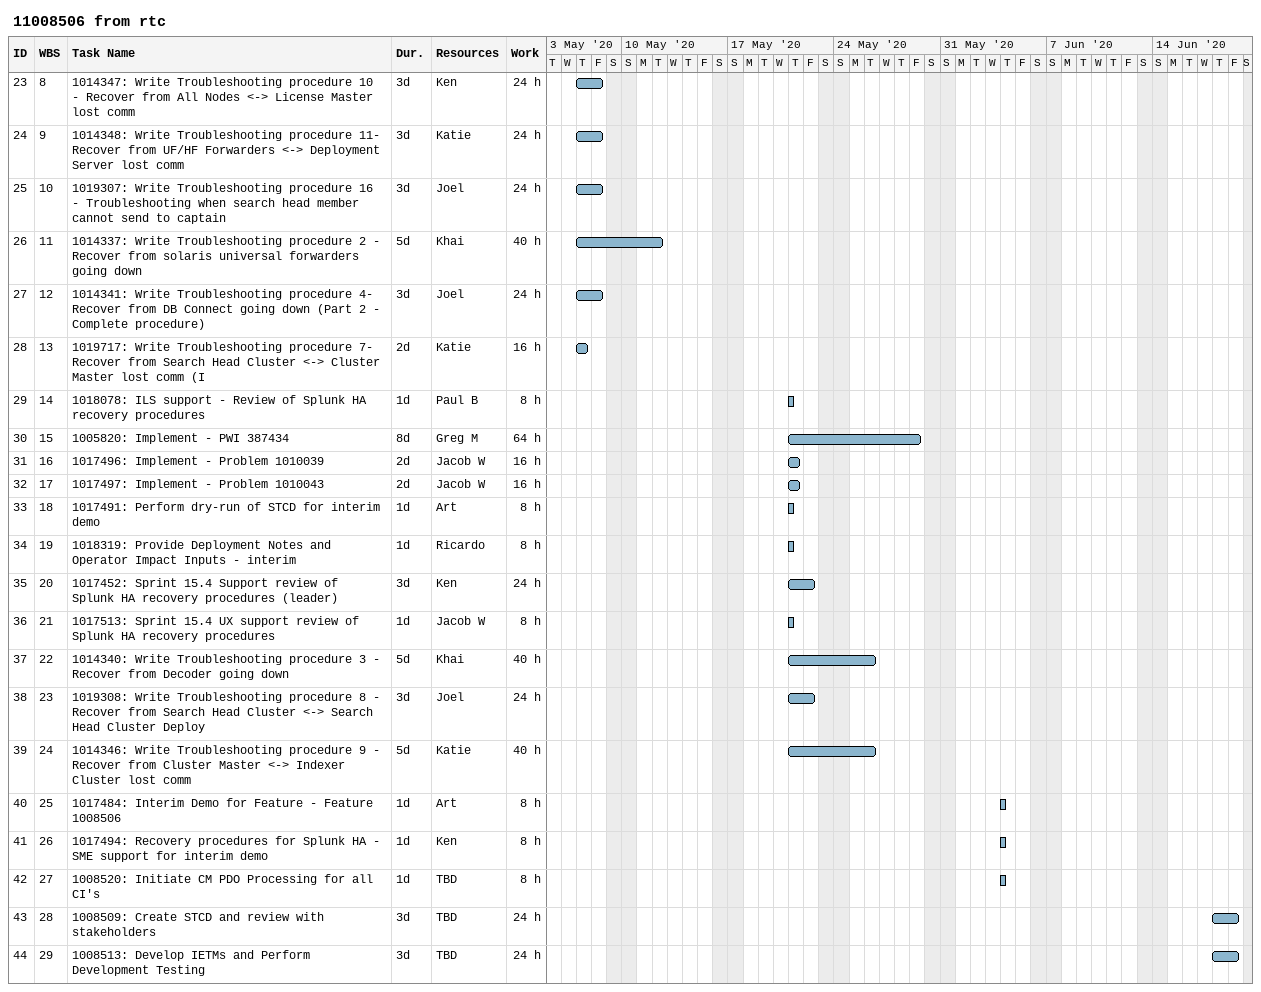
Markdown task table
11008506 from rtc

| ID | WBS | Task | Duration | Start | Finish | Resources | Work (h) |
|---|---|---|---|---|---|---|---|
| 23 | 8 | 1014347: Write Troubleshooting procedure 10 - Recover from All Nodes <-> License Master lost comm | 3d | 2020-05-07 | 2020-05-08 | Ken | 24 |
| 24 | 9 | 1014348: Write Troubleshooting procedure 11- Recover from UF/HF Forwarders <-> Deployment Server lost comm | 3d | 2020-05-07 | 2020-05-08 | Katie | 24 |
| 25 | 10 | 1019307: Write Troubleshooting procedure 16 - Troubleshooting when search head member cannot send to captain | 3d | 2020-05-07 | 2020-05-08 | Joel | 24 |
| 26 | 11 | 1014337: Write Troubleshooting procedure 2 - Recover from solaris universal forwarders going down | 5d | 2020-05-07 | 2020-05-12 | Khai | 40 |
| 27 | 12 | 1014341: Write Troubleshooting procedure 4- Recover from DB Connect going down (Part 2 - Complete procedure) | 3d | 2020-05-07 | 2020-05-08 | Joel | 24 |
| 28 | 13 | 1019717: Write Troubleshooting procedure 7- Recover from Search Head Cluster <-> Cluster Master lost comm (I | 2d | 2020-05-07 | 2020-05-07 | Katie | 16 |
| 29 | 14 | 1018078: ILS support - Review of Splunk HA recovery procedures | 1d | 2020-05-21 | 2020-05-21 | Paul B | 8 |
| 30 | 15 | 1005820: Implement - PWI 387434 | 8d | 2020-05-21 | 2020-05-29 | Greg M | 64 |
| 31 | 16 | 1017496: Implement - Problem 1010039 | 2d | 2020-05-21 | 2020-05-21 | Jacob W | 16 |
| 32 | 17 | 1017497: Implement - Problem 1010043 | 2d | 2020-05-21 | 2020-05-21 | Jacob W | 16 |
| 33 | 18 | 1017491: Perform dry-run of STCD for interim demo | 1d | 2020-05-21 | 2020-05-21 | Art | 8 |
| 34 | 19 | 1018319: Provide Deployment Notes and Operator Impact Inputs - interim | 1d | 2020-05-21 | 2020-05-21 | Ricardo | 8 |
| 35 | 20 | 1017452: Sprint 15.4 Support review of Splunk HA recovery procedures (leader) | 3d | 2020-05-21 | 2020-05-22 | Ken | 24 |
| 36 | 21 | 1017513: Sprint 15.4 UX support review of Splunk HA recovery procedures | 1d | 2020-05-21 | 2020-05-21 | Jacob W | 8 |
| 37 | 22 | 1014340: Write Troubleshooting procedure 3 - Recover from Decoder going down | 5d | 2020-05-21 | 2020-05-26 | Khai | 40 |
| 38 | 23 | 1019308: Write Troubleshooting procedure 8 - Recover from Search Head Cluster <-> Search Head Cluster Deploy | 3d | 2020-05-21 | 2020-05-22 | Joel | 24 |
| 39 | 24 | 1014346: Write Troubleshooting procedure 9 - Recover from Cluster Master <-> Indexer Cluster lost comm | 5d | 2020-05-21 | 2020-05-26 | Katie | 40 |
| 40 | 25 | 1017484: Interim Demo for Feature - Feature 1008506 | 1d | 2020-06-04 | 2020-06-04 | Art | 8 |
| 41 | 26 | 1017494: Recovery procedures for Splunk HA - SME support for interim demo | 1d | 2020-06-04 | 2020-06-04 | Ken | 8 |
| 42 | 27 | 1008520: Initiate CM PDO Processing for all CI's | 1d | 2020-06-04 | 2020-06-04 | TBD | 8 |
| 43 | 28 | 1008509: Create STCD and review with stakeholders | 3d | 2020-06-18 | 2020-06-19 | TBD | 24 |
| 44 | 29 | 1008513: Develop IETMs and Perform Development Testing | 3d | 2020-06-18 | 2020-06-19 | TBD | 24 |
